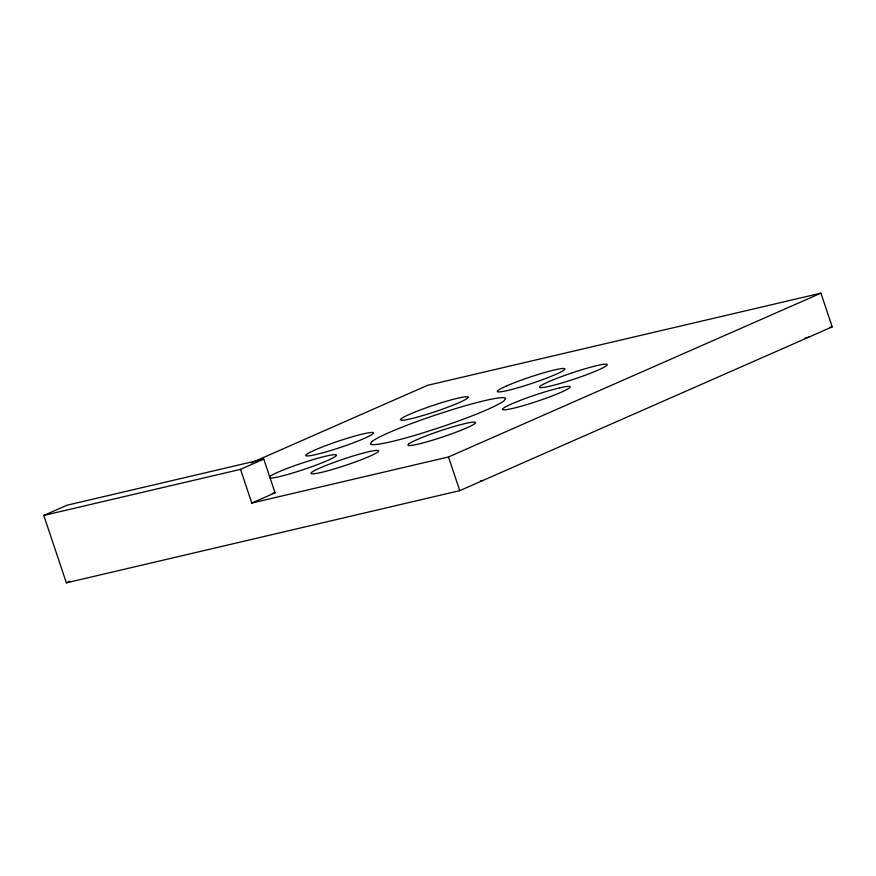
<?xml version="1.0" encoding="UTF-8"?>
<svg xmlns="http://www.w3.org/2000/svg" width="876" height="876" viewBox="0 0 876 876"><rect width="100%" height="100%" fill="white"/><g stroke="black" fill="none" stroke-linecap="round" stroke-linejoin="round"><path stroke-width="1.31" d="M43.8 515.438L67.08 505.2L263.786 459.112L275.064 492.816L251.784 503.054L240.506 469.35L43.8 515.438L66.346 582.836L459.769 490.659L832.2 326.858L820.922 293.164L427.499 385.341L251.051 462.944M240.506 469.35L263.786 459.112M66.346 582.836L70.025 581.215M251.784 503.054L448.501 456.965L820.922 293.164M829.539 327.482L832.2 326.858M804.934 338.037L808.92 337.096M272.403 493.44L275.064 492.816M480.387 481.044L483.048 480.42M448.501 456.965L459.769 490.659M270.158 478.143A35.686 3.296 -18.5 0 0 303.545 469.569L312.272 466.536A35.686 3.296 -18.5 0 0 336.461 455.093A35.686 3.296 -18.5 0 0 310.476 460.415L301.683 463.24A35.686 3.296 -18.5 0 0 269.688 476.511M371.917 441.537L370.34 443.869A71.372 6.592 -18.5 0 0 423.207 432.832L440.814 427.16A71.372 6.592 -18.5 0 0 504.083 400.77L505.66 398.438A71.372 6.592 -18.5 0 0 452.793 409.464L435.186 415.147A71.372 6.592 -18.5 0 0 371.917 441.537M408.774 443.924L407.866 445.128A35.686 3.296 -18.5 0 0 442.643 436.982A35.686 3.296 -18.5 0 0 475.558 422.506L474.168 422.068A35.686 3.296 -18.5 0 0 440.781 430.653A35.686 3.296 -18.5 0 0 408.774 443.924M468.134 397.178L467.226 398.383A35.686 3.296 -18.5 0 1 435.219 411.654A35.686 3.296 -18.5 0 1 401.832 420.239L400.441 419.801A35.686 3.296 -18.5 0 1 433.357 405.325A35.686 3.296 -18.5 0 1 468.134 397.178M506.514 385.966L501.335 388.418A35.686 3.296 -18.5 0 0 507.828 390.433A35.686 3.296 -18.5 0 0 548.836 377.282L555.691 374.435A35.686 3.296 -18.5 0 0 554.388 369.968A35.686 3.296 -18.5 0 0 506.514 385.966M572.455 372.738L563.728 375.771A35.686 3.296 -18.5 0 0 539.539 387.214A35.686 3.296 -18.5 0 0 565.524 381.881L574.317 379.067A35.686 3.296 -18.5 0 0 607.232 364.591A35.686 3.296 -18.5 0 0 572.455 372.738M559.633 387.871L552.471 389.71A35.686 3.296 -18.5 0 0 511.77 403.869A35.686 3.296 -18.5 0 0 507.511 409.486L513.084 408.347A35.686 3.296 -18.5 0 0 560.947 392.349A35.686 3.296 -18.5 0 0 559.633 387.871M323.529 452.596L316.367 454.436A35.686 3.296 -18.5 0 1 315.053 449.957A35.686 3.296 -18.5 0 1 362.916 433.959L368.489 432.81A35.686 3.296 -18.5 0 1 364.23 438.438A35.686 3.296 -18.5 0 1 323.529 452.596M325.226 471.452A35.686 3.296 -18.5 0 0 378.596 451.26A35.686 3.296 -18.5 0 0 330.854 463.59A35.686 3.296 -18.5 0 0 325.226 471.452"/></g></svg>
